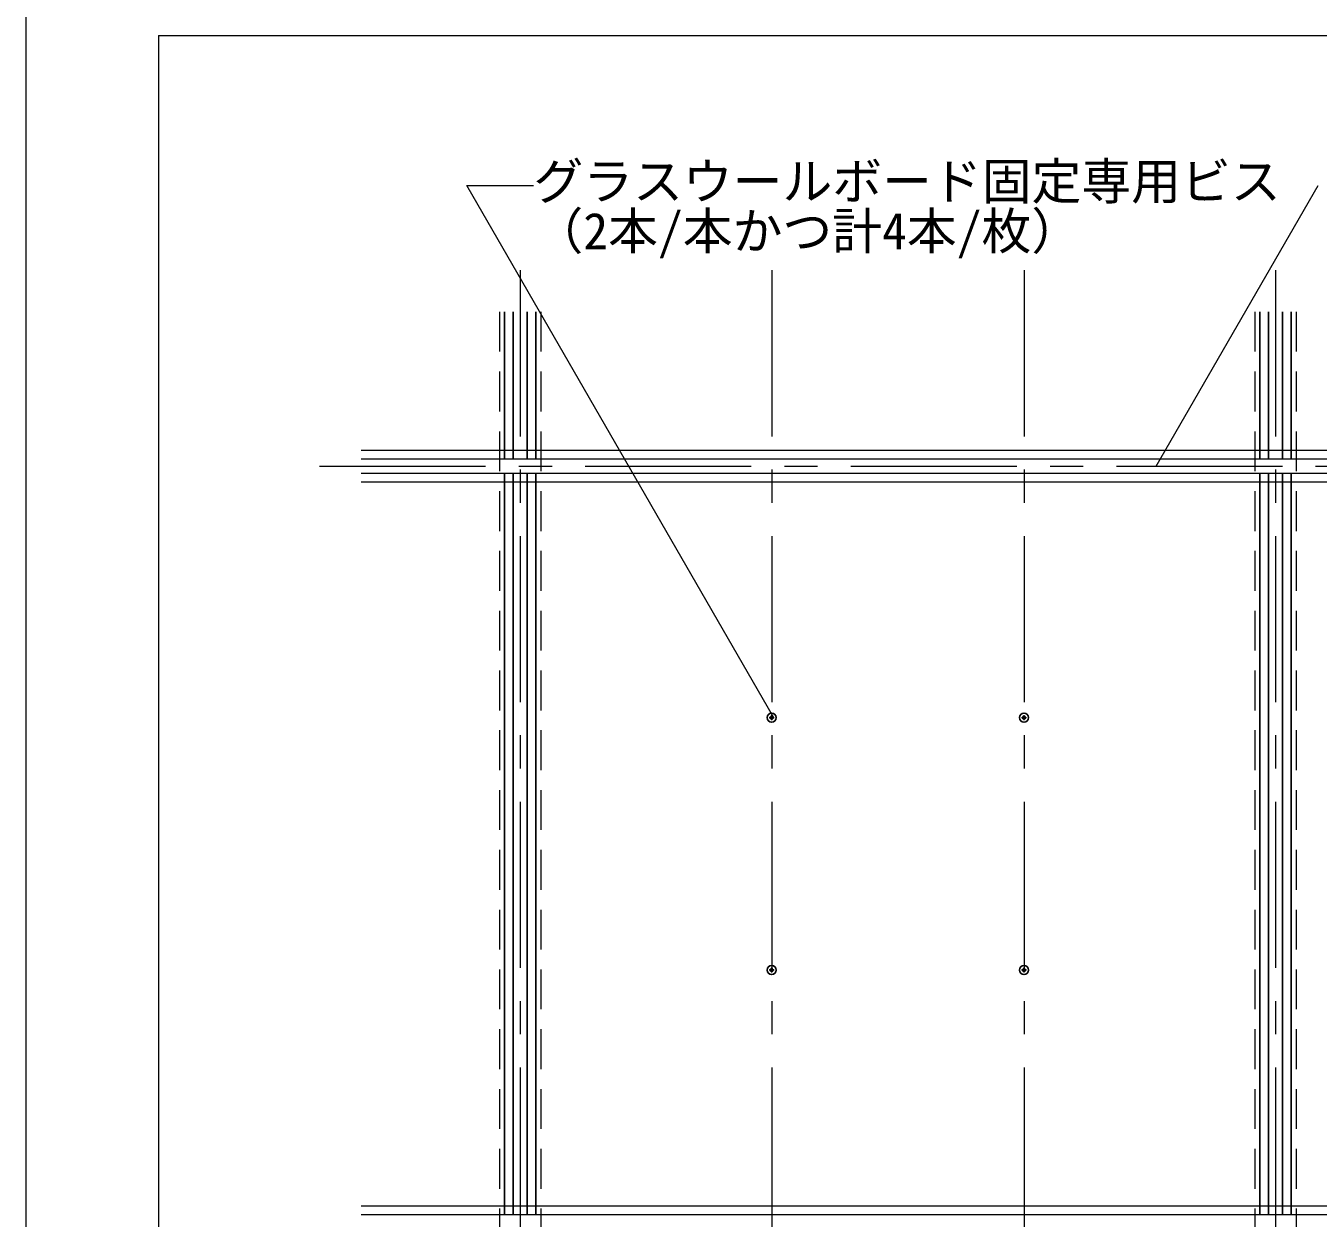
# Model space of a CAD drawing. Units: millimetres on the paper, with parts at other scales. Extents: x -195 to 195, y -140 to 138.
# Drawn here: x -195 to -156.08, y 49.89 to 85.79 of the extents above; entities that cross this region are included whole.
import ezdxf
from ezdxf.enums import TextEntityAlignment as Align

# ---------------------------------------------------------------- set-up
doc = ezdxf.new("R2010")
doc.units = ezdxf.units.MM
doc.linetypes.add('CHAIN1', pattern=[8, 5, -1, 1, -1])
doc.linetypes.add('DASHED1', pattern=[1.8, 1.2, -0.6])
for name, color, linetype, lineweight in [('7-0_中心線', 4, 'CHAIN1', 9), ('7-2_メインジョイナー', 3, 'Continuous', 18), ('7-3_クロスジョイナー', 2, 'Continuous', 25), ('7-4_野縁', 4, 'DASHED1', 9), ('7-6_文字・矢印', 7, 'Continuous', 18), ('7-C_ビス・アンカーボルト・強調図形', 2, 'Continuous', 25), ('F-3_クロスジョイナー', 3, 'Continuous', 18)]:
    doc.layers.add(name, color=color, linetype=linetype, lineweight=lineweight)
doc.styles.add('ＭＳ ゴシック', font='')
doc.styles.get('ＭＳ ゴシック').set_extended_font_data('MS Gothic')

msp = doc.modelspace()

# ---------------------------------------------------------------- linework, layer by layer
at = {"layer": '7-0_中心線'}
for p, q in [((-180.11, 78.429), (-180.11, -1.111)), ((-172.535, 78.429), (-172.535, -1.111)), ((-164.935, 78.429), (-164.935, -1.111)), ((-157.36, 78.429), (-157.36, -1.111)), ((-186.152, 72.536), (-84.364, 72.536))]:
    msp.add_line(p, q, dxfattribs=at)
at = {"layer": '7-2_メインジョイナー'}
for p, q in [((-184.902, 73.011), (-85.321, 73.011)), ((-184.902, 72.749), (-85.321, 72.749)), ((-184.902, 72.324), (-85.321, 72.324)), ((-184.902, 72.061), (-85.321, 72.061)), ((-184.902, 50.261), (-85.321, 50.261)), ((-184.902, 49.999), (-85.321, 49.999))]:
    msp.add_line(p, q, dxfattribs=at)
at = {"layer": '7-3_クロスジョイナー'}
for p, q in [((-180.585, 77.179), (-180.585, 72.749)), ((-180.322, 77.179), (-180.322, 72.749)), ((-179.897, 77.179), (-179.897, 72.749)), ((-179.635, 77.179), (-179.635, 72.749)), ((-157.835, 77.179), (-157.835, 72.749)), ((-157.572, 77.179), (-157.572, 72.749)), ((-157.147, 77.179), (-157.147, 72.749)), ((-156.885, 77.179), (-156.885, 72.749)), ((-180.585, 72.324), (-180.585, 49.999)), ((-180.322, 72.324), (-180.322, 49.999)), ((-179.897, 72.324), (-179.897, 49.999)), ((-179.635, 72.324), (-179.635, 49.999)), ((-157.835, 72.324), (-157.835, 49.999)), ((-157.572, 72.324), (-157.572, 49.999)), ((-157.147, 72.324), (-157.147, 49.999)), ((-156.885, 72.324), (-156.885, 49.999))]:
    msp.add_line(p, q, dxfattribs=at)
at = {"layer": '7-4_野縁'}
for p, q in [((-180.735, 77.179), (-180.735, 0.424)), ((-179.485, 77.179), (-179.485, 0.424)), ((-157.985, 77.179), (-157.985, 0.424)), ((-156.735, 77.179), (-156.735, 0.424))]:
    msp.add_line(p, q, dxfattribs=at)
at = {"layer": '7-6_文字・矢印'}
for p, q in [((-172.478, 64.973), (-181.72, 80.981)), ((-181.72, 80.981), (-179.711, 80.981)), ((-160.956, 72.531), (-156.077, 80.982))]:
    msp.add_line(p, q, dxfattribs=at)
at = {"layer": '7-C_ビス・アンカーボルト・強調図形'}
for p, q in [((-172.522, 65.017), (-172.522, 64.989)), ((-164.922, 65.017), (-164.922, 64.989)), ((-172.591, 64.973), (-172.562, 64.974)), ((-172.562, 64.974), (-172.552, 64.979)), ((-172.562, 64.974), (-172.558, 64.97)), ((-172.562, 64.948), (-172.558, 64.953)), ((-172.552, 64.979), (-172.548, 64.974)), ((-172.552, 64.944), (-172.548, 64.948)), ((-172.547, 64.933), (-172.552, 64.944)), ((-172.521, 64.961), (-172.548, 64.961)), ((-172.547, 64.989), (-172.543, 64.985)), ((-172.547, 64.933), (-172.543, 64.938)), ((-172.547, 64.905), (-172.547, 64.933)), ((-172.535, 64.975), (-172.535, 64.947)), ((-172.522, 64.989), (-172.526, 64.985)), ((-172.522, 64.933), (-172.526, 64.938)), ((-172.522, 64.989), (-172.517, 64.979)), ((-172.517, 64.979), (-172.522, 64.974)), ((-172.517, 64.944), (-172.522, 64.948)), ((-172.507, 64.974), (-172.517, 64.979)), ((-172.507, 64.948), (-172.517, 64.944)), ((-172.507, 64.974), (-172.511, 64.97)), ((-172.507, 64.948), (-172.511, 64.953)), ((-172.478, 64.973), (-172.507, 64.974)), ((-172.478, 64.949), (-172.507, 64.948)), ((-164.991, 64.973), (-164.962, 64.974)), ((-164.962, 64.974), (-164.952, 64.979)), ((-164.962, 64.974), (-164.958, 64.97)), ((-164.962, 64.948), (-164.958, 64.953)), ((-164.952, 64.979), (-164.948, 64.974)), ((-164.952, 64.944), (-164.948, 64.948)), ((-164.947, 64.933), (-164.952, 64.944)), ((-164.921, 64.961), (-164.948, 64.961)), ((-164.947, 64.989), (-164.943, 64.985)), ((-164.947, 64.933), (-164.943, 64.938)), ((-164.947, 64.905), (-164.947, 64.933)), ((-164.935, 64.975), (-164.935, 64.947)), ((-164.922, 64.989), (-164.926, 64.985)), ((-164.922, 64.933), (-164.926, 64.938)), ((-164.922, 64.989), (-164.917, 64.979)), ((-164.917, 64.979), (-164.922, 64.974)), ((-164.917, 64.944), (-164.922, 64.948)), ((-164.907, 64.974), (-164.917, 64.979)), ((-164.907, 64.948), (-164.917, 64.944)), ((-164.907, 64.974), (-164.911, 64.97)), ((-164.907, 64.948), (-164.911, 64.953)), ((-164.878, 64.973), (-164.907, 64.974)), ((-164.878, 64.949), (-164.907, 64.948)), ((-172.591, 57.373), (-172.562, 57.374)), ((-172.562, 57.374), (-172.552, 57.379)), ((-172.562, 57.374), (-172.558, 57.37)), ((-172.562, 57.348), (-172.558, 57.353)), ((-172.552, 57.379), (-172.548, 57.374)), ((-172.552, 57.344), (-172.548, 57.348)), ((-172.547, 57.333), (-172.552, 57.344)), ((-172.521, 57.361), (-172.548, 57.361)), ((-172.547, 57.389), (-172.543, 57.385)), ((-172.547, 57.333), (-172.543, 57.338)), ((-172.547, 57.305), (-172.547, 57.333)), ((-172.535, 57.375), (-172.535, 57.347)), ((-172.522, 57.389), (-172.526, 57.385)), ((-172.522, 57.333), (-172.526, 57.338)), ((-172.522, 57.417), (-172.522, 57.389)), ((-172.522, 57.389), (-172.517, 57.379)), ((-172.517, 57.379), (-172.522, 57.374)), ((-172.517, 57.344), (-172.522, 57.348)), ((-172.507, 57.374), (-172.517, 57.379)), ((-172.507, 57.348), (-172.517, 57.344)), ((-172.507, 57.374), (-172.511, 57.37)), ((-172.507, 57.348), (-172.511, 57.353)), ((-172.478, 57.373), (-172.507, 57.374)), ((-172.478, 57.349), (-172.507, 57.348)), ((-164.991, 57.373), (-164.962, 57.374)), ((-164.962, 57.374), (-164.952, 57.379)), ((-164.962, 57.374), (-164.958, 57.37)), ((-164.962, 57.348), (-164.958, 57.353)), ((-164.952, 57.379), (-164.948, 57.374)), ((-164.952, 57.344), (-164.948, 57.348)), ((-164.947, 57.333), (-164.952, 57.344)), ((-164.921, 57.361), (-164.948, 57.361)), ((-164.947, 57.389), (-164.943, 57.385)), ((-164.947, 57.333), (-164.943, 57.338)), ((-164.947, 57.305), (-164.947, 57.333)), ((-164.935, 57.375), (-164.935, 57.347)), ((-164.922, 57.389), (-164.926, 57.385)), ((-164.922, 57.333), (-164.926, 57.338)), ((-164.922, 57.417), (-164.922, 57.389)), ((-164.922, 57.389), (-164.917, 57.379)), ((-164.917, 57.379), (-164.922, 57.374)), ((-164.917, 57.344), (-164.922, 57.348)), ((-164.907, 57.374), (-164.917, 57.379)), ((-164.907, 57.348), (-164.917, 57.344)), ((-164.907, 57.374), (-164.911, 57.37)), ((-164.907, 57.348), (-164.911, 57.353)), ((-164.878, 57.373), (-164.907, 57.374)), ((-164.878, 57.349), (-164.907, 57.348))]:
    msp.add_line(p, q, dxfattribs=at)
for points in [[(-172.547, 65.017), (-172.547, 64.989), (-172.552, 64.979)], [(-164.947, 65.017), (-164.947, 64.989), (-164.952, 64.979)], [(-172.591, 64.949), (-172.562, 64.948), (-172.552, 64.944)], [(-172.522, 64.905), (-172.522, 64.933), (-172.517, 64.944)], [(-164.991, 64.949), (-164.962, 64.948), (-164.952, 64.944)], [(-164.922, 64.905), (-164.922, 64.933), (-164.917, 64.944)], [(-172.591, 57.349), (-172.562, 57.348), (-172.552, 57.344)], [(-172.547, 57.417), (-172.547, 57.389), (-172.552, 57.379)], [(-172.522, 57.305), (-172.522, 57.333), (-172.517, 57.344)], [(-164.991, 57.349), (-164.962, 57.348), (-164.952, 57.344)], [(-164.947, 57.417), (-164.947, 57.389), (-164.952, 57.379)], [(-164.922, 57.305), (-164.922, 57.333), (-164.917, 57.344)]]:
    msp.add_lwpolyline(points, dxfattribs=at)
for centre in [(-172.535, 64.961), (-164.935, 64.961), (-172.535, 57.361), (-164.935, 57.361)]:
    msp.add_circle(centre, 0.138, dxfattribs=at)
for centre, radius, start, end in [((-172.535, 64.961), 0.0575, 77.5765, 102.4235), ((-164.935, 64.961), 0.0575, 77.5765, 102.4235), ((-172.535, 64.961), 0.0575, 167.5765, 192.4235), ((-172.535, 64.961), 0.0286, 162.4826, 197.5174), ((-172.535, 64.961), 0.0575, 257.5765, 282.4235), ((-172.535, 64.961), 0.0286, 72.4826, 107.5174), ((-172.535, 64.961), 0.0286, 252.4826, 287.5174), ((-172.535, 64.961), 0.0286, 342.4826, 17.5175), ((-172.535, 64.961), 0.0575, 347.5765, 12.4235), ((-164.935, 64.961), 0.0575, 167.5765, 192.4235), ((-164.935, 64.961), 0.0286, 162.4826, 197.5174), ((-164.935, 64.961), 0.0575, 257.5765, 282.4235), ((-164.935, 64.961), 0.0286, 72.4826, 107.5174), ((-164.935, 64.961), 0.0286, 252.4826, 287.5174), ((-164.935, 64.961), 0.0286, 342.4826, 17.5175), ((-164.935, 64.961), 0.0575, 347.5765, 12.4235), ((-172.535, 57.361), 0.0575, 167.5765, 192.4235), ((-172.535, 57.361), 0.0286, 162.4826, 197.5174), ((-172.535, 57.361), 0.0575, 77.5765, 102.4235), ((-172.535, 57.361), 0.0575, 257.5765, 282.4235), ((-172.535, 57.361), 0.0286, 72.4826, 107.5174), ((-172.535, 57.361), 0.0286, 252.4826, 287.5174), ((-172.535, 57.361), 0.0286, 342.4826, 17.5175), ((-172.535, 57.361), 0.0575, 347.5765, 12.4235), ((-164.935, 57.361), 0.0575, 167.5765, 192.4235), ((-164.935, 57.361), 0.0286, 162.4826, 197.5174), ((-164.935, 57.361), 0.0575, 77.5765, 102.4235), ((-164.935, 57.361), 0.0575, 257.5765, 282.4235), ((-164.935, 57.361), 0.0286, 72.4826, 107.5174), ((-164.935, 57.361), 0.0286, 252.4826, 287.5174), ((-164.935, 57.361), 0.0286, 342.4826, 17.5175), ((-164.935, 57.361), 0.0575, 347.5765, 12.4235)]:
    msp.add_arc(centre, radius, start, end, dxfattribs=at)
at = {"layer": 'F-3_クロスジョイナー'}
for q in [(-72.192, 85.5), (-191, -14.125)]:
    msp.add_line((-191, 85.5), q, dxfattribs=at)
msp.add_lwpolyline([(-195, 137.5), (-195, -137.5), (195, -137.5)], dxfattribs=at)

# ---------------------------------------------------------------- texts
at = {"layer": '7-6_文字・矢印', "style": 'ＭＳ ゴシック'}
for s, p in [('グラスウールボード固定専用ビス', (-179.711, 80.231)), ('（2本/本かつ計4本/枚）', (-179.711, 78.731))]:
    msp.add_text(s, height=1.1, dxfattribs=at).set_placement(p, align=Align.BOTTOM_LEFT)

doc.saveas('drawing.dxf')
